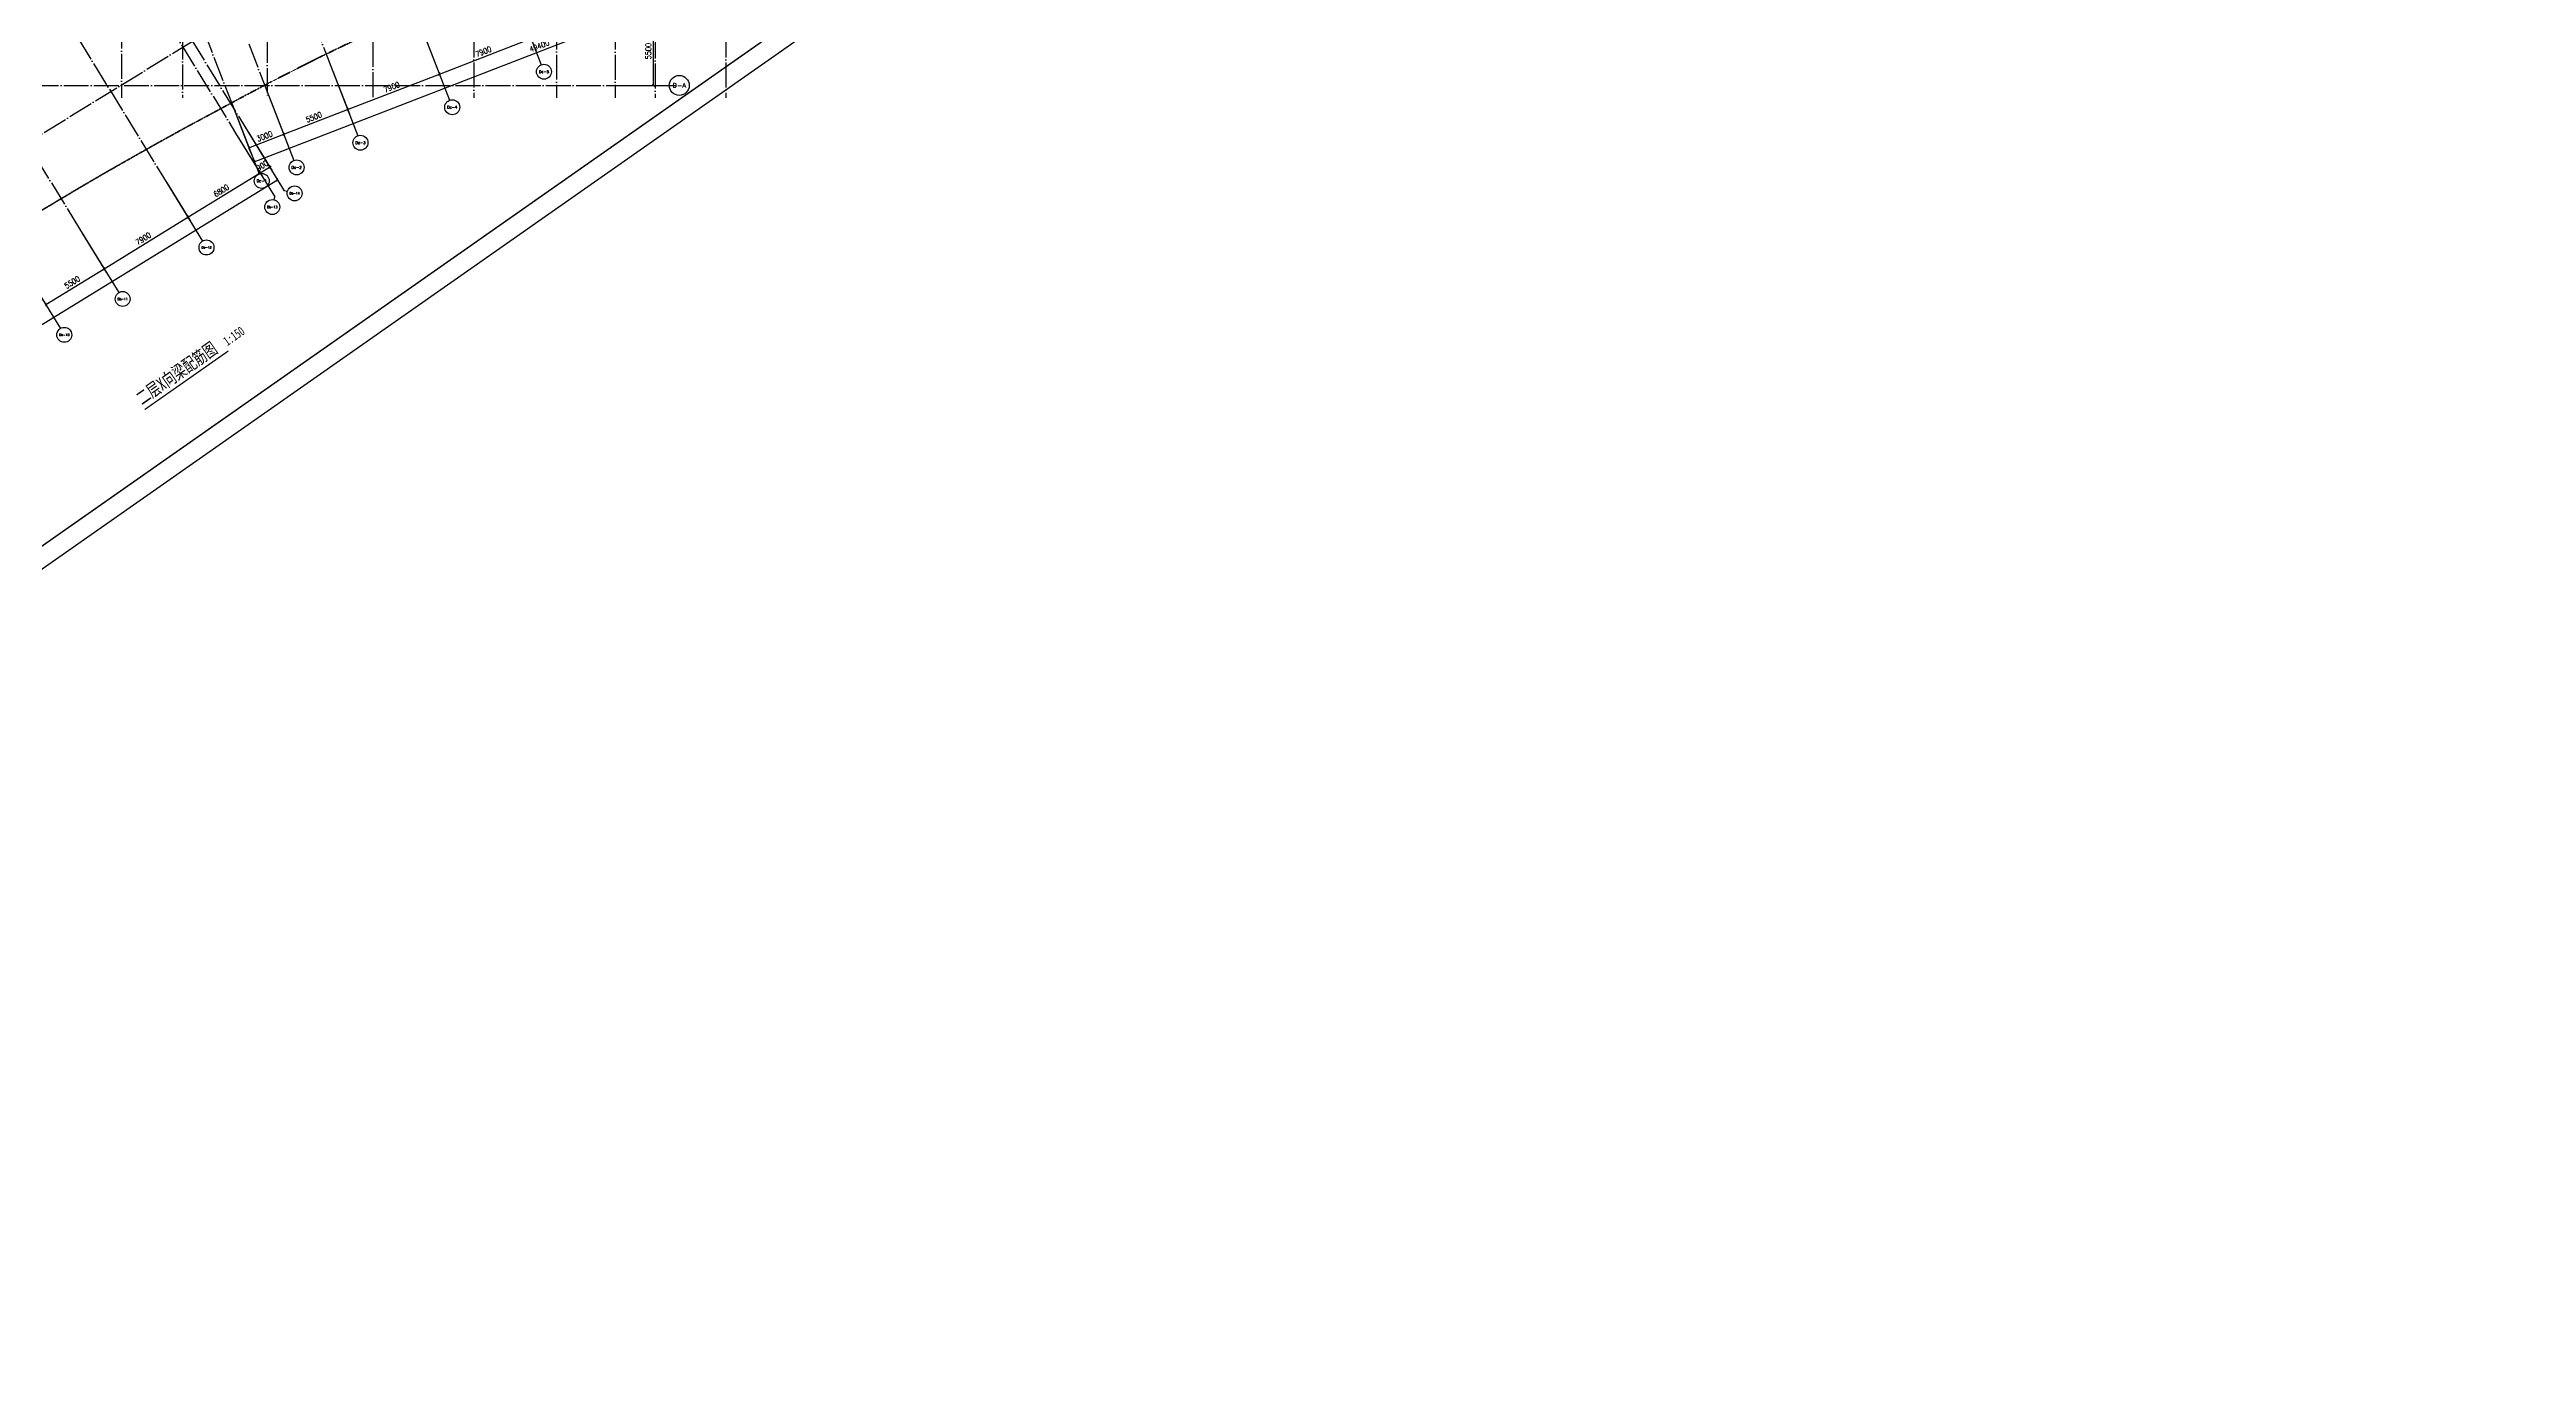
# Model space of a CAD drawing. Header units: millimetres. Extents: x 1089227 to 13101469, y 618865 to 10240562.
# Drawn here: x 3280706 to 3479612, y 4721512 to 4828090 of the extents above; entities that cross this region are included whole.
import ezdxf
from ezdxf.enums import TextEntityAlignment as Align

# ---------------------------------------------------------------- set-up
doc = ezdxf.new("R2010")
doc.units = ezdxf.units.MM
doc.header["$LTSCALE"] = 1000
doc.header["$PDMODE"] = 3
doc.header["$PDSIZE"] = 200
doc.linetypes.add('A09-G-CTRL-用地红线+建筑退线_设计区$0$A02-G-MAIN-用地红线+退线_设计区$0$Redline1', pattern=[20, 10, -2, 2, -2, 2, -2])
doc.linetypes.add('DOTE', pattern=[2.42, 2, -0.2, 0.02, -0.2])
doc.layers.get('0').update_dxf_attribs({"linetype": 'CONTINUOUS'})
doc.layers.get('Defpoints').update_dxf_attribs({"linetype": 'CONTINUOUS'})
doc.layers.add('A09-G-CTRL-用地红线+建筑退线_设计区$0$Z-REDL(用地红线)', color=10, linetype='CONTINUOUS', lineweight=60)
doc.layers.add('S-TEXT', color=32, linetype='CONTINUOUS', lineweight=0)
for name, color, linetype in [('AXIS', 3, 'CONTINUOUS'), ('AXIS_TEXT', 7, 'CONTINUOUS'), ('DOTE', 1, 'DOTE'), ('LWK-轴线-编号', 7, 'CONTINUOUS'), ('PUB_DIM', 3, 'CONTINUOUS'), ('TK', 4, 'CONTINUOUS'), ('TK-TEXT', 7, 'CONTINUOUS'), ('VHBoundary', 4, 'CONTINUOUS')]:
    doc.layers.add(name, color=color, linetype=linetype)
doc.styles.add('_TCH_AXIS', font='COMPLEX', dxfattribs={"bigfont": 'AllInOneBig.shx'})
doc.styles.add('_TCH_DIM_T3', font='SIMPLEX', dxfattribs={"width": 0.705882, "bigfont": 'AllInOneBig.shx'})
doc.styles.add('COMPLEX', font='COMPLEX', dxfattribs={"bigfont": 'AllInOneBig.shx'})
doc.styles.add('hzst', font='simsun.ttc', dxfattribs={"width": 0.7})
doc.styles.add('SADITK-SX', font='simfang.ttf', dxfattribs={"width": 0.7})
doc.dimstyles.new('_TCH_ARCH&&150', dxfattribs={"dimtxt": 446.25, "dimasz": 150, "dimexe": 375, "dimexo": 450, "dimgap": 189.375, "dimtad": 1, "dimdec": 0, "dimzin": 0, "dimdsep": 46, "dimtxsty": '_TCH_DIM_T3', "dimblk": 'ARCHTICK', "dimcen": 0.09, "dimclrt": 7, "dimazin": 2, "dimtfac": 1, "dimtdec": 0, "dimtix": 1, "dimtmove": 2, "dimatfit": 3, "dimfxl": 0, "dimtolj": 1, "dimtzin": 0, "dimarcsym": 0})

# ---------------------------------------------------------------- blocks, each defined once
blk = doc.blocks.new('0323最综用地红线')
at = {"layer": 'A09-G-CTRL-用地红线+建筑退线_设计区$0$Z-REDL(用地红线)', "color": 1, "linetype": 'A09-G-CTRL-用地红线+建筑退线_设计区$0$A02-G-MAIN-用地红线+退线_设计区$0$Redline1', "ltscale": 0.0005}
blk.add_lwpolyline([(8224907, 3529233), (8229091, 3531724), (8231105, 3532893), (8234963, 3535076), (8237071, 3536240), (8241844, 3538808), (8244126, 3540012), (8246120, 3541026), (8247787, 3541874), (8250770, 3543311)], dxfattribs=at)
blk = doc.blocks.new('template_31-施工图_A0_A0_1.0000_3fa9c08c64a9101061c9a26412af947e', base_point=(-1189, 0))
at = {"layer": 'TK'}
blk.add_lwpolyline([(-1189, 841), (1189, 841), (1189, 0), (-1189, 0)], close=True, dxfattribs=at)
at = {"layer": 'TK', "const_width": 0.8}
blk.add_lwpolyline([(-1164, 831), (-1164, 10), (1179, 10), (1179, 831)], close=True, dxfattribs=at)
at = {"layer": 'VHBoundary'}
blk.add_lwpolyline([(-1189, 841), (1189, 841), (1189, 0), (-1189, 0)], close=True, dxfattribs=at)
at = {"layer": 'TK-TEXT', "style": 'SADITK-SX', "width": 0.7}
for tag, p in [('市政会签', (-1176, 381.5)), ('园林会签', (-1176, 343.5)), ('幕墙会签', (-1176, 305.5)), ('装饰会签', (-1176, 267.5)), ('燃气会签', (-1176, 229.5)), ('暖通会签', (-1176, 191.5)), ('电气会签', (-1176, 153.5)), ('给排水会签', (-1176, 115.5)), ('结构会签', (-1176, 77.5)), ('建筑会签', (-1176, 39.5))]:
    blk.add_attdef(tag, text='', height=4, rotation=90, dxfattribs=at).set_placement(p, align=Align.MIDDLE_CENTER)
for tag, height, p in [('专业审定', 4, (1134.7, 268)), ('项目负责1', 4, (1134.7, 238)), ('专业审核', 4, (1134.7, 248)), ('项目负责2', 4, (1134.7, 228)), ('专业负责1', 4, (1134.7, 218)), ('专业负责2', 4, (1134.7, 208)), ('专业校对', 4, (1134.7, 198)), ('专业设计', 4, (1134.7, 188)), ('方案设计', 4, (1134.7, 178)), ('专业制图', 4, (1134.7, 168)), ('建设单位_001', 4, (1148.5, 140)), ('建设地点_001', 4, (1148.5, 124)), ('工程名称_001', 4, (1148.5, 106)), ('子项名称_001', 4, (1148.5, 86)), ('图纸名称_001', 4, (1148.5, 66)), ('版次', 4, (1129.5, 53)), ('日期', 4, (1165, 53)), ('图别', 4, (1129.5, 43)), ('图号', 4, (1165, 43)), ('合同号', 4, (1136, 30)), ('项目编号1', 2, (1114.1, 13.6)), ('阶段编号1', 2, (1132.2, 13.8)), ('子项编号1', 2, (1144.7, 13.8))]:
    blk.add_attdef(tag, text='', height=height, dxfattribs=at).set_placement(p, align=Align.MIDDLE_CENTER)
blk = doc.blocks.new('_AXISO')
blk.add_circle((0, 0), 0.5)
at = {"layer": 'AXIS_TEXT', "style": 'COMPLEX', "width": 1.041667}
blk.add_attdef('A', text='', height=0.56, dxfattribs=at).set_placement((-0.25, -0.28), (0.25, -0.28), align=Align.FIT)
blk = doc.blocks.new('_ArchTick')
at = {"color": 0, "linetype": 'ByBlock', "const_width": 0.3}
blk.add_lwpolyline([(-0.7, -0.7), (0.7, 0.7)], dxfattribs=at)
blk = doc.blocks.new('*D436')
at = {"layer": 'AXIS', "color": 0, "lineweight": -2, "transparency": 16777216}
for p, q in [((-93376, -3736), (-90824, -7890)), ((-162726, -51612), (-91021, -7571)), ((-165081, -47777), (-162529, -51931))]:
    blk.add_line(p, q, dxfattribs=at)
at = {"layer": 'Defpoints', "color": 0, "transparency": 16777216}
for p in [(-93611, -3353), (-91021, -7571), (-165316, -47394)]:
    blk.add_point(p, dxfattribs=at)
at = {"layer": 'AXIS', "color": 0, "lineweight": -2, "transparency": 16777216, "xscale": 150, "yscale": 150, "zscale": 150}
for p, rotation in [((-91021, -7571), 31.5582956550233), ((-162726, -51612), 211.5582956550233)]:
    blk.add_blockref('_ArchTick', p, dxfattribs=dict(at, rotation=rotation))
at = {"layer": 'AXIS', "color": 7, "transparency": 16777216, "insert": (-127089, -29240), "char_height": 446.2, "attachment_point": 5, "rotation": 31.5583, "style": '_TCH_DIM_T3'}
blk.add_mtext('\\A1;84150', dxfattribs=at)
blk = doc.blocks.new('*D446')
at = {"layer": 'AXIS', "color": 0, "lineweight": -2, "transparency": 16777216}
for p, q in [((-106669, -11901), (-104745, -15032)), ((-111355, -14779), (-109432, -17911)), ((-109628, -17591), (-104942, -14713))]:
    blk.add_line(p, q, dxfattribs=at)
at = {"layer": 'Defpoints', "color": 0, "transparency": 16777216}
for p in [(-106904, -11517), (-111591, -14396), (-104942, -14713)]:
    blk.add_point(p, dxfattribs=at)
at = {"layer": 'AXIS', "color": 0, "lineweight": -2, "transparency": 16777216, "xscale": 150, "yscale": 150, "zscale": 150}
for p, rotation in [((-104942, -14713), 31.55829565502152), ((-109628, -17591), 211.5582956550216)]:
    blk.add_blockref('_ArchTick', p, dxfattribs=dict(at, rotation=rotation))
at = {"layer": 'AXIS', "color": 7, "transparency": 16777216, "insert": (-107501, -15800), "char_height": 446.2, "attachment_point": 5, "rotation": 31.5583, "style": '_TCH_DIM_T3'}
blk.add_mtext('\\A1;5500', dxfattribs=at)
blk = doc.blocks.new('*D447')
at = {"layer": 'AXIS', "color": 0, "lineweight": -2, "transparency": 16777216}
for p, q in [((-99937, -7766), (-98014, -10897)), ((-106669, -11901), (-104745, -15032)), ((-104942, -14713), (-98210, -10578))]:
    blk.add_line(p, q, dxfattribs=at)
at = {"layer": 'Defpoints', "color": 0, "transparency": 16777216}
for p in [(-100173, -7383), (-106904, -11517), (-98210, -10578)]:
    blk.add_point(p, dxfattribs=at)
at = {"layer": 'AXIS', "color": 0, "lineweight": -2, "transparency": 16777216, "xscale": 150, "yscale": 150, "zscale": 150}
for p, rotation in [((-98210, -10578), 31.55829565502156), ((-104942, -14713), 211.5582956550216)]:
    blk.add_blockref('_ArchTick', p, dxfattribs=dict(at, rotation=rotation))
at = {"layer": 'AXIS', "color": 7, "transparency": 16777216, "insert": (-101792, -12294), "char_height": 446.2, "attachment_point": 5, "rotation": 31.5583, "style": '_TCH_DIM_T3'}
blk.add_mtext('\\A1;7900', dxfattribs=at)
blk = doc.blocks.new('*D448')
at = {"layer": 'AXIS', "color": 0, "lineweight": -2, "transparency": 16777216}
for p, q in [((-94143, -4207), (-92219, -7339)), ((-99937, -7766), (-98014, -10897)), ((-98210, -10578), (-92416, -7019))]:
    blk.add_line(p, q, dxfattribs=at)
at = {"layer": 'Defpoints', "color": 0, "transparency": 16777216}
for p in [(-94378, -3824), (-100173, -7383), (-92416, -7019)]:
    blk.add_point(p, dxfattribs=at)
at = {"layer": 'AXIS', "color": 0, "lineweight": -2, "transparency": 16777216, "xscale": 150, "yscale": 150, "zscale": 150}
for p, rotation in [((-92416, -7019), 31.55829565502548), ((-98210, -10578), 211.5582956550255)]:
    blk.add_blockref('_ArchTick', p, dxfattribs=dict(at, rotation=rotation))
at = {"layer": 'AXIS', "color": 7, "transparency": 16777216, "insert": (-95529, -8447), "char_height": 446.2, "attachment_point": 5, "rotation": 31.5583, "style": '_TCH_DIM_T3'}
blk.add_mtext('\\A1;6800', dxfattribs=at)
blk = doc.blocks.new('*D449')
at = {"layer": 'AXIS', "color": 0, "lineweight": -2, "transparency": 16777216}
for p, q in [((-93376, -3736), (-91453, -6868)), ((-94143, -4207), (-92219, -7339)), ((-92416, -7019), (-92543, -7098)), ((-92416, -7019), (-91649, -6548)), ((-91649, -6548), (-91521, -6470))]:
    blk.add_line(p, q, dxfattribs=at)
at = {"layer": 'Defpoints', "color": 0, "transparency": 16777216}
for p in [(-94378, -3824), (-93611, -3353), (-91649, -6548)]:
    blk.add_point(p, dxfattribs=at)
at = {"layer": 'AXIS', "color": 0, "lineweight": -2, "transparency": 16777216, "xscale": 150, "yscale": 150, "zscale": 150}
for p, rotation in [((-92416, -7019), 31.55829565502769), ((-91649, -6548), 211.5582956550277)]:
    blk.add_blockref('_ArchTick', p, dxfattribs=dict(at, rotation=rotation))
at = {"layer": 'AXIS', "color": 7, "transparency": 16777216, "insert": (-92248, -6432), "char_height": 446.2, "attachment_point": 5, "rotation": 31.5583, "style": '_TCH_DIM_T3'}
blk.add_mtext('\\A1;900', dxfattribs=at)
blk = doc.blocks.new('*D454')
at = {"layer": 'AXIS', "color": 0, "lineweight": -2, "transparency": 16777216}
for p, q in [((-48425, 15888), (-46667, 11341)), ((-92878, -6126), (-46802, 11691)), ((-94501, -1928), (-92742, -6475))]:
    blk.add_line(p, q, dxfattribs=at)
at = {"layer": 'Defpoints', "color": 0, "transparency": 16777216}
for p in [(-48588, 16308), (-46802, 11691), (-94663, -1509)]:
    blk.add_point(p, dxfattribs=at)
at = {"layer": 'AXIS', "color": 0, "lineweight": -2, "transparency": 16777216, "xscale": 150, "yscale": 150, "zscale": 150}
for p, rotation in [((-46802, 11691), 21.14101891807963), ((-92878, -6126), 201.1410189180796)]:
    blk.add_blockref('_ArchTick', p, dxfattribs=dict(at, rotation=rotation))
at = {"layer": 'AXIS', "color": 7, "transparency": 16777216, "insert": (-69989, 3168), "char_height": 446.2, "attachment_point": 5, "rotation": 21.14102, "style": '_TCH_DIM_T3'}
blk.add_mtext('\\A1;49400', dxfattribs=at)
blk = doc.blocks.new('*D455')
at = {"layer": 'AXIS', "color": 0, "lineweight": -2, "transparency": 16777216}
for p, q in [((-94501, -1928), (-93175, -5356)), ((-91703, -846), (-90377, -4274)), ((-93310, -5006), (-90512, -3924))]:
    blk.add_line(p, q, dxfattribs=at)
at = {"layer": 'Defpoints', "color": 0, "transparency": 16777216}
for p in [(-94663, -1509), (-91865, -427), (-90512, -3924)]:
    blk.add_point(p, dxfattribs=at)
at = {"layer": 'AXIS', "color": 0, "lineweight": -2, "transparency": 16777216, "xscale": 150, "yscale": 150, "zscale": 150}
for p, rotation in [((-90512, -3924), 21.14101891807969), ((-93310, -5006), 201.1410189180797)]:
    blk.add_blockref('_ArchTick', p, dxfattribs=dict(at, rotation=rotation))
at = {"layer": 'AXIS', "color": 7, "transparency": 16777216, "insert": (-92060, -4081), "char_height": 446.2, "attachment_point": 5, "rotation": 21.14102, "style": '_TCH_DIM_T3'}
blk.add_mtext('\\A1;3000', dxfattribs=at)
blk = doc.blocks.new('*D456')
at = {"layer": 'AXIS', "color": 0, "lineweight": -2, "transparency": 16777216}
for p, q in [((-86573, 1137), (-85247, -2290)), ((-91703, -846), (-90377, -4274)), ((-90512, -3924), (-85383, -1941))]:
    blk.add_line(p, q, dxfattribs=at)
at = {"layer": 'Defpoints', "color": 0, "transparency": 16777216}
for p in [(-86735, 1557), (-91865, -427), (-85383, -1941)]:
    blk.add_point(p, dxfattribs=at)
at = {"layer": 'AXIS', "color": 0, "lineweight": -2, "transparency": 16777216, "xscale": 150, "yscale": 150, "zscale": 150}
for p, rotation in [((-85383, -1941), 21.14101891807638), ((-90512, -3924), 201.1410189180764)]:
    blk.add_blockref('_ArchTick', p, dxfattribs=dict(at, rotation=rotation))
at = {"layer": 'AXIS', "color": 7, "transparency": 16777216, "insert": (-88096, -2548), "char_height": 446.2, "attachment_point": 5, "rotation": 21.14102, "style": '_TCH_DIM_T3'}
blk.add_mtext('\\A1;5500', dxfattribs=at)
blk = doc.blocks.new('*D457')
at = {"layer": 'AXIS', "color": 0, "lineweight": -2, "transparency": 16777216}
for p, q in [((-79204, 3986), (-77879, 559)), ((-86573, 1137), (-85247, -2290)), ((-85383, -1941), (-78014, 909))]:
    blk.add_line(p, q, dxfattribs=at)
at = {"layer": 'Defpoints', "color": 0, "transparency": 16777216}
for p in [(-79367, 4406), (-86735, 1557), (-78014, 909)]:
    blk.add_point(p, dxfattribs=at)
at = {"layer": 'AXIS', "color": 0, "lineweight": -2, "transparency": 16777216, "xscale": 150, "yscale": 150, "zscale": 150}
for p, rotation in [((-78014, 909), 21.14101891808134), ((-85383, -1941), 201.1410189180814)]:
    blk.add_blockref('_ArchTick', p, dxfattribs=dict(at, rotation=rotation))
at = {"layer": 'AXIS', "color": 7, "transparency": 16777216, "insert": (-81847, -131), "char_height": 446.2, "attachment_point": 5, "rotation": 21.14102, "style": '_TCH_DIM_T3'}
blk.add_mtext('\\A1;7900', dxfattribs=at)
blk = doc.blocks.new('*D458')
at = {"layer": 'AXIS', "color": 0, "lineweight": -2, "transparency": 16777216}
for p, q in [((-71836, 6836), (-70511, 3408)), ((-79204, 3986), (-77879, 559)), ((-78014, 909), (-70646, 3758))]:
    blk.add_line(p, q, dxfattribs=at)
at = {"layer": 'Defpoints', "color": 0, "transparency": 16777216}
for p in [(-71998, 7255), (-79367, 4406), (-70646, 3758)]:
    blk.add_point(p, dxfattribs=at)
at = {"layer": 'AXIS', "color": 0, "lineweight": -2, "transparency": 16777216, "xscale": 150, "yscale": 150, "zscale": 150}
for p, rotation in [((-70646, 3758), 21.14101891807962), ((-78014, 909), 201.1410189180796)]:
    blk.add_blockref('_ArchTick', p, dxfattribs=dict(at, rotation=rotation))
at = {"layer": 'AXIS', "color": 7, "transparency": 16777216, "insert": (-74479, 2718), "char_height": 446.2, "attachment_point": 5, "rotation": 21.14102, "style": '_TCH_DIM_T3'}
blk.add_mtext('\\A1;7900', dxfattribs=at)
blk = doc.blocks.new('*D509')
at = {"layer": 'Defpoints', "color": 0, "transparency": 16777216}
for p in [(-61003, 5500), (-60826, 5500), (-61003, 0)]:
    blk.add_point(p, dxfattribs=at)
at = {"layer": 'PUB_DIM', "color": 0, "lineweight": -2, "transparency": 16777216}
for p, q in [((-60826, 0), (-60826, 5500)), ((-60553, 5500), (-60451, 5500)), ((-60553, 0), (-60451, 0))]:
    blk.add_line(p, q, dxfattribs=at)
at = {"layer": 'PUB_DIM', "color": 0, "lineweight": -2, "transparency": 16777216, "xscale": 150, "yscale": 150, "zscale": 150}
for p, rotation in [((-60826, 5500), 90), ((-60826, 0), 270)]:
    blk.add_blockref('_ArchTick', p, dxfattribs=dict(at, rotation=rotation))
at = {"layer": 'PUB_DIM', "color": 7, "transparency": 16777216, "insert": (-61239, 2750), "char_height": 446.2, "attachment_point": 5, "rotation": 90, "style": '_TCH_DIM_T3'}
blk.add_mtext('\\A1;5500', dxfattribs=at)
blk = doc.blocks.new('裙房轴网260428')
at = {"layer": 'AXIS'}
for p, q in [((-71998.4, 7255.4), (-69834.4, 1659.2)), ((-79366.7, 4406.1), (-77202.7, -1190)), ((-86735, 1556.9), (-84571, -4039.3)), ((-62622.1, 0), (-58971.3, 0)), ((-62622.1, 0), (-59554, 0)), ((-94662.9, -1508.8), (-92498.9, -7104.9)), ((-91864.8, -426.8), (-89700.9, -6022.9)), ((-94378.3, -3823.7), (-91238.1, -8936.3)), ((-93611.4, -3352.6), (-90471.2, -8465.3)), ((-100172.6, -7382.5), (-97032.4, -12495.2)), ((-91295.9, -9178), (-91238.1, -8936.3)), ((-90229.5, -8523), (-90471.2, -8465.3)), ((-106904.3, -11517.1), (-103764.1, -16629.8)), ((-111590.9, -14395.6), (-108450.7, -19508.3))]:
    blk.add_line(p, q, dxfattribs=at)
at = {"layer": 'DOTE', "color": 16, "linetype": 'DOTE'}
for p, q in [((-75250, 137349.7), (-75250, -1000)), ((-63900, 137981.8), (-63900, -1000)), ((-60700, 137269.1), (-60700, -1000)), ((-55000, 137349.7), (-55000, -1000)), ((-68600, 130728.4), (-68600, -1000)), ((-83350, 124490.2), (-83350, -1000)), ((-91850, 88511.2), (-91850, -1000)), ((-98650, 86366.9), (-98650, -1000)), ((-103550, 84821.6), (-103550, -1000)), ((-95174.6, 23382), (-86735, 1556.9)), ((-108090.4, 20221.1), (-93611.3, -3352.7)), ((-103102.5, 20316.3), (-94662.9, -1508.8)), ((-100304.4, 21398.3), (-91864.8, -426.8)), ((-125637.9, 18983.6), (-106904.2, -11517.2)), ((-108857.3, 19750.1), (-94378.2, -3823.8)), ((-114651.6, 16191.2), (-100172.6, -7382.6)), ((-169551.2, -40498.9), (-97846.3, 3542.3)), ((-163840, 0), (-61623.3, 0))]:
    blk.add_line(p, q, dxfattribs=at)
at = {"layer": 'AXIS'}
ref = blk.add_blockref('_AXISO', (-69618, 1099.6), dxfattribs=dict(at, xscale=1200, yscale=1200, zscale=1200))
ref.add_attrib('A', 'Dc-5', dxfattribs={"layer": 'AXIS_TEXT', "height": 210.81, "style": '_TCH_AXIS'}).set_placement((-70024.6, 994.2), (-69211.5, 994.2), align=Align.FIT)
ref = blk.add_blockref('_AXISO', (-58754, 0), dxfattribs=dict(at, xscale=1600, yscale=1600, zscale=1600))
ref.add_attrib('A', 'D-A', dxfattribs={"layer": 'LWK-轴线-编号', "height": 339.59, "style": '_TCH_AXIS'}).set_placement((-59287.6, -169.8), (-58220.4, -169.8), align=Align.FIT)
ref = blk.add_blockref('_AXISO', (-76986.3, -1749.7), dxfattribs=dict(at, xscale=1200, yscale=1200, zscale=1200))
ref.add_attrib('A', 'Dc-4', dxfattribs={"layer": 'AXIS_TEXT', "height": 206.04, "style": '_TCH_AXIS'}).set_placement((-77393.5, -1852.7), (-76579.2, -1852.7), align=Align.FIT)
ref = blk.add_blockref('_AXISO', (-84354.6, -4598.9), dxfattribs=dict(at, xscale=1200, yscale=1200, zscale=1200))
ref.add_attrib('A', 'Dc-3', dxfattribs={"layer": 'AXIS_TEXT', "height": 210.81, "style": '_TCH_AXIS'}).set_placement((-84761.2, -4704.3), (-83948.1, -4704.3), align=Align.FIT)
ref = blk.add_blockref('_AXISO', (-92282.5, -7664.6), dxfattribs=dict(at, xscale=1200, yscale=1200, zscale=1200))
ref.add_attrib('A', 'Dc-1', dxfattribs={"layer": 'AXIS_TEXT', "height": 223.72, "style": '_TCH_AXIS'}).set_placement((-92687.4, -7776.4), (-91877.7, -7776.4), align=Align.FIT)
ref = blk.add_blockref('_AXISO', (-89484.5, -6582.6), dxfattribs=dict(at, xscale=1200, yscale=1200, zscale=1200))
ref.add_attrib('A', 'Dc-2', dxfattribs={"layer": 'AXIS_TEXT', "height": 210.81, "style": '_TCH_AXIS'}).set_placement((-89891, -6688), (-89077.9, -6688), align=Align.FIT)
ref = blk.add_blockref('_AXISO', (-91435.3, -9761.6), dxfattribs=dict(at, xscale=1200, yscale=1200, zscale=1200))
ref.add_attrib('A', 'Db-13', dxfattribs={"layer": 'AXIS_TEXT', "height": 176, "style": '_TCH_AXIS'}).set_placement((-91846, -9849.6), (-91024.7, -9849.6), align=Align.FIT)
ref = blk.add_blockref('_AXISO', (-89645.9, -8662.5), dxfattribs=dict(at, xscale=1200, yscale=1200, zscale=1200))
ref.add_attrib('A', 'Db-14', dxfattribs={"layer": 'AXIS_TEXT', "height": 172.63, "style": '_TCH_AXIS'}).set_placement((-90056.9, -8748.8), (-89234.9, -8748.8), align=Align.FIT)
ref = blk.add_blockref('_AXISO', (-96718.4, -13006.5), dxfattribs=dict(at, xscale=1200, yscale=1200, zscale=1200))
ref.add_attrib('A', 'Db-12', dxfattribs={"layer": 'AXIS_TEXT', "height": 176, "style": '_TCH_AXIS'}).set_placement((-97129.1, -13094.5), (-96307.7, -13094.5), align=Align.FIT)
ref = blk.add_blockref('_AXISO', (-103450.1, -17141), dxfattribs=dict(at, xscale=1200, yscale=1200, zscale=1200))
ref.add_attrib('A', 'Db-11', dxfattribs={"layer": 'AXIS_TEXT', "height": 185.02, "style": '_TCH_AXIS'}).set_placement((-103859.7, -17233.6), (-103040.4, -17233.6), align=Align.FIT)
ref = blk.add_blockref('_AXISO', (-108136.7, -20019.6), dxfattribs=dict(at, xscale=1200, yscale=1200, zscale=1200))
ref.add_attrib('A', 'Db-10', dxfattribs={"layer": 'AXIS_TEXT', "height": 176, "style": '_TCH_AXIS'}).set_placement((-108547.3, -20107.6), (-107726, -20107.6), align=Align.FIT)
for p1, p2, distance, picture, middle in [((-94662.9, -1508.8), (-48587.8, 16308.1), -4950, '*D454', (-69988.8, 3167.5)), ((-79366.7, 4406.1), (-71998.4, 7255.4), -3750, '*D458', (-74478.9, 2717.9)), ((-86735, 1556.9), (-79366.7, 4406.1), -3750, '*D457', (-81847.2, -131.4)), ((-91864.8, -426.8), (-86735, 1556.9), -3750, '*D456', (-88096.2, -2547.8)), ((-94662.9, -1508.8), (-91864.8, -426.8), -3750, '*D455', (-92060.2, -4080.6)), ((-165316.3, -47393.9), (-93611.4, -3352.6), -4950, '*D436', (-127089.1, -29239.7)), ((-100172.6, -7382.5), (-94378.3, -3823.7), -3750, '*D448', (-95528.7, -8447)), ((-94378.3, -3823.7), (-93611.4, -3352.6), -3750, '*D449', (-92248.1, -6432)), ((-106904.3, -11517.1), (-100172.6, -7382.5), -3750, '*D447', (-101791.7, -12293.7)), ((-111590.9, -14395.6), (-106904.3, -11517.1), -3750, '*D446', (-107500.8, -15800.3))]:
    dim = blk.add_aligned_dim(p1=p1, p2=p2, distance=distance, dimstyle='_TCH_ARCH&&150', dxfattribs=at)
    dim.commit()
    dim.dimension.update_dxf_attribs({"geometry": picture, "text_midpoint": middle})
at = {"layer": 'PUB_DIM'}
dim = blk.add_aligned_dim(p1=(-61003.2, 0), p2=(-61003.2, 5500), distance=-176.7, dimstyle='_TCH_ARCH&&150', dxfattribs=at)
dim.commit()
dim.dimension.update_dxf_attribs({"geometry": '*D509', "text_midpoint": (-61239, 2750)})
blk = doc.blocks.new('04地块地下轴网260428')
blk.add_blockref('裙房轴网260428', (0, 0))

msp = doc.modelspace()

# ---------------------------------------------------------------- linework, layer by layer
at = {"layer": 'S-TEXT', "linetype": 'Continuous', "const_width": 105}
msp.add_lwpolyline([(3288346.337, 4799194.203), (3295063.689, 4803898.673)], dxfattribs=at)

# ---------------------------------------------------------------- block references
at = {"xscale": 150, "yscale": 150, "zscale": 150, "rotation": 35.00532206532363}
msp.add_blockref('template_31-施工图_A0_A0_1.0000_3fa9c08c64a9101061c9a26412af947e', (3187439.13, 4721512.406), dxfattribs=at)
for name, p in [('0323最综用地红线', (-4945553.146, 1285525.343)), ('04地块地下轴网260428', (3390028.145, 4825211.796))]:
    msp.add_blockref(name, p)

# ---------------------------------------------------------------- texts
at = {"layer": 'S-TEXT', "linetype": 'Continuous', "style": 'hzst', "width": 0.7}
for s, height, p in [('1:150', 750, (3294993.574, 4804281.969)), ('二层X向梁配筋图', 1050, (3288128.695, 4799523.264))]:
    msp.add_text(s, height=height, rotation=35.00532206, dxfattribs=at).set_placement(p)

doc.saveas('drawing.dxf')
